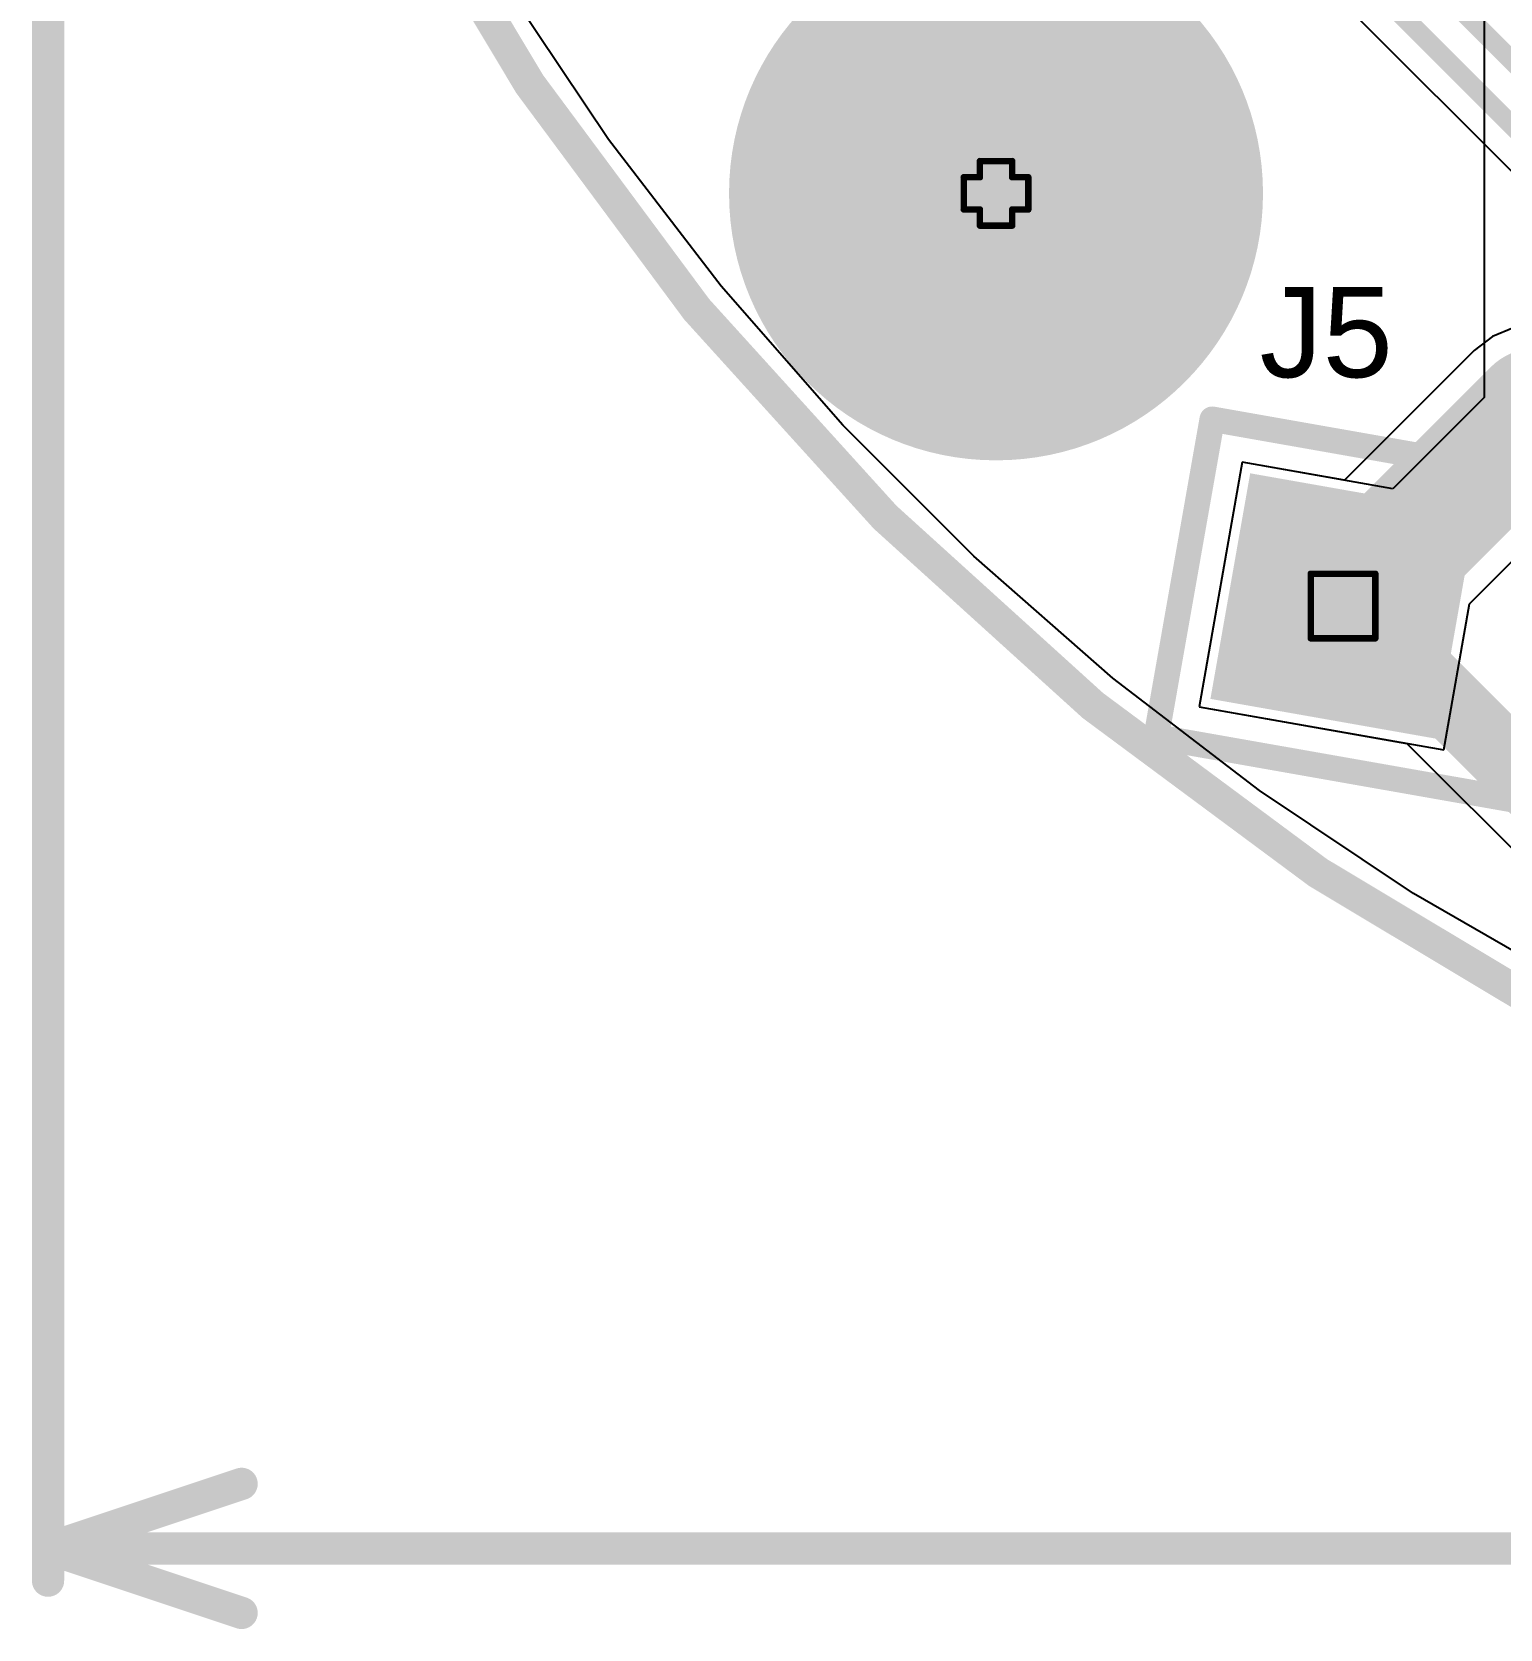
# Model space of a CAD drawing. Header units: inches. Extents: x -8 to 386, y -12 to 64.
# Drawn here: x -7.59 to 3.97, y -11.3 to 1.27 of the extents above; entities that cross this region are included whole.
import ezdxf

# ---------------------------------------------------------------- set-up
doc = ezdxf.new("R2010")
doc.units = ezdxf.units.IN
for name, color, linetype in [('Board_outline', 216, 'Continuous'), ('Bottom Layer', 5, 'Continuous'), ('Bottom Solder', 6, 'Continuous'), ('Dimension', 6, 'Continuous'), ('Drill Drawing', 1, 'Continuous'), ('Multi-Layer', 9, 'Continuous'), ('Pad Holes', 156, 'Continuous'), ('Top Layer', 1, 'Continuous'), ('Top Overlay', 2, 'Continuous'), ('Top Solder', 216, 'Continuous')]:
    doc.layers.add(name, color=color, linetype=linetype)
doc.styles.add('Arial', font='', dxfattribs={"height": 0.2})
doc.styles.get('Arial').set_extended_font_data('Arial')

msp = doc.modelspace()

# ---------------------------------------------------------------- hatches: boundary and pattern name
at = {"layer": 'Bottom Layer'}
h = msp.add_hatch(color=5, dxfattribs=at)
edge = h.paths.add_edge_path()
edge.add_arc((0, 0), 2, 0, 360)
msp.add_hatch(color=5, dxfattribs=at).paths.add_polyline_path([(2.083, -2.322), (3.659, -2.6), (3.381, -4.176), (1.805, -3.898)])
at = {"layer": 'Bottom Solder'}
h = msp.add_hatch(color=6, dxfattribs=at)
edge = h.paths.add_edge_path()
edge.add_arc((0, 0), 2.102, 0, 360)
msp.add_hatch(color=6, dxfattribs=at).paths.add_polyline_path([(2.001, -2.204), (3.776, -2.517), (3.463, -4.293), (1.688, -3.98)])
at = {"layer": 'Multi-Layer'}
h = msp.add_hatch(color=9, dxfattribs=at)
edge = h.paths.add_edge_path()
edge.add_arc((0, 0), 2, 0, 360)
msp.add_hatch(color=9, dxfattribs=at).paths.add_polyline_path([(2.083, -2.322), (3.659, -2.6), (3.381, -4.176), (1.805, -3.898)])
at = {"layer": 'Pad Holes'}
h = msp.add_hatch(color=7, dxfattribs=at)
edge = h.paths.add_edge_path()
edge.add_arc((0, 0), 1.25, 0, 360)
h = msp.add_hatch(color=7, dxfattribs=at)
edge = h.paths.add_edge_path()
edge.add_arc((2.732, -3.249), 0.475, 0, 360)
at = {"layer": 'Top Layer'}
h = msp.add_hatch(color=1, dxfattribs=at)
edge = h.paths.add_edge_path()
edge.add_arc((0, 0), 2, 0, 360)
msp.add_hatch(color=1, dxfattribs=at).paths.add_polyline_path([(2.083, -2.322), (3.659, -2.6), (3.381, -4.176), (1.805, -3.898)])
at = {"layer": 'Top Solder'}
h = msp.add_hatch(color=216, dxfattribs=at)
edge = h.paths.add_edge_path()
edge.add_arc((0, 0), 2.102, 0, 360)
msp.add_hatch(color=216, dxfattribs=at).paths.add_polyline_path([(2.001, -2.204), (3.776, -2.517), (3.463, -4.293), (1.688, -3.98)])

# ---------------------------------------------------------------- linework, layer by layer
at = {"layer": 'Board_outline'}
msp.add_lwpolyline([(37.537, 13.36, 0.254, 0.254, 1), (-7.463, 13.36, 0.254, 0.254, 1)], format="xyseb", close=True, dxfattribs=at)
at = {"layer": 'Bottom Layer'}
for p, q in [((-3.051, 0.424), (-3.86, 1.635)), ((3.844, 1.569), (3.844, -1.606)), ((-2.165, -0.731), (-3.051, 0.424)), ((-1.205, -1.826), (-2.165, -0.731)), ((3.844, -1.606), (3.125, -2.325)), ((-0.175, -2.856), (-1.205, -1.826)), ((1.939, -2.116), (1.599, -4.042)), ((3.125, -2.325), (1.939, -2.116)), ((0.92, -3.816), (-0.175, -2.856)), ((2.075, -4.702), (0.92, -3.816)), ((1.599, -4.042), (3.233, -4.33)), ((3.233, -4.33), (5.339, -6.435)), ((3.286, -5.511), (2.075, -4.702)), ((4.547, -6.24), (3.286, -5.511))]:
    msp.add_line(p, q, dxfattribs=at)
for points in [[(2.732, -3.249, 0.381, 0.381, 0), (4.219, -1.761, 0.381, 0.381, 0)], [(2.732, -3.249, 0.559, 0.559, 0), (2.811, -3.249, 0.559, 0.559, 0)], [(2.811, -3.249, 0.559, 0.559, 0), (5.759, -6.196, 0.559, 0.559, 0)]]:
    msp.add_lwpolyline(points, format="xyseb", dxfattribs=at)
for points in [[(2.592, -3.249, 0.279, 0.279, 1), (2.872, -3.249, 0.279, 0.279, 1)], [(2.671, -3.249, 0.279, 0.279, 1), (2.951, -3.249, 0.279, 0.279, 1)], [(2.671, -3.249, 0.279, 0.279, 1), (2.951, -3.249, 0.279, 0.279, 1)], [(2.637, -3.249, 0.191, 0.191, 1), (2.827, -3.249, 0.191, 0.191, 1)]]:
    msp.add_lwpolyline(points, format="xyseb", close=True, dxfattribs=at)
at = {"layer": 'Dimension'}
for points in [[(-7.463, -10.922, 0.254, 0.254, 0), (-7.463, 12.979, 0.254, 0.254, 0)], [(-7.463, -10.668, 0.254, 0.254, 0), (-5.939, -10.16, 0.254, 0.254, 0)], [(-7.463, -10.668, 0.254, 0.254, 0), (7.368, -10.668, 0.254, 0.254, 0)], [(-7.463, -10.668, 0.254, 0.254, 0), (-5.939, -11.176, 0.254, 0.254, 0)]]:
    msp.add_lwpolyline(points, format="xyseb", dxfattribs=at)
for points in [[(-6.003, -10.16, 0.127, 0.127, 1), (-5.876, -10.16, 0.127, 0.127, 1)], [(-7.527, -10.668, 0.127, 0.127, 1), (-7.4, -10.668, 0.127, 0.127, 1)], [(-7.527, -10.668, 0.127, 0.127, 1), (-7.4, -10.668, 0.127, 0.127, 1)], [(-7.527, -10.668, 0.127, 0.127, 1), (-7.4, -10.668, 0.127, 0.127, 1)], [(-7.527, -10.922, 0.127, 0.127, 1), (-7.4, -10.922, 0.127, 0.127, 1)], [(-6.003, -11.176, 0.127, 0.127, 1), (-5.876, -11.176, 0.127, 0.127, 1)]]:
    msp.add_lwpolyline(points, format="xyseb", close=True, dxfattribs=at)
at = {"layer": 'Drill Drawing'}
for points in [[(-0.127, 0.127, 0.0508, 0.0508, 0), (-0.127, 0.254, 0.0508, 0.0508, 0)], [(-0.127, 0.254, 0.0508, 0.0508, 0), (0.127, 0.254, 0.0508, 0.0508, 0)], [(0.127, 0.127, 0.0508, 0.0508, 0), (0.127, 0.254, 0.0508, 0.0508, 0)], [(-0.254, -0.127, 0.0508, 0.0508, 0), (-0.254, 0.127, 0.0508, 0.0508, 0)], [(-0.254, 0.127, 0.0508, 0.0508, 0), (-0.127, 0.127, 0.0508, 0.0508, 0)], [(0.127, 0.127, 0.0508, 0.0508, 0), (0.254, 0.127, 0.0508, 0.0508, 0)], [(0.254, -0.127, 0.0508, 0.0508, 0), (0.254, 0.127, 0.0508, 0.0508, 0)], [(-0.254, -0.127, 0.0508, 0.0508, 0), (-0.127, -0.127, 0.0508, 0.0508, 0)], [(-0.127, -0.254, 0.0508, 0.0508, 0), (-0.127, -0.127, 0.0508, 0.0508, 0)], [(0.127, -0.127, 0.0508, 0.0508, 0), (0.254, -0.127, 0.0508, 0.0508, 0)], [(0.127, -0.254, 0.0508, 0.0508, 0), (0.127, -0.127, 0.0508, 0.0508, 0)], [(-0.127, -0.254, 0.0508, 0.0508, 0), (0.127, -0.254, 0.0508, 0.0508, 0)], [(2.478, -2.995, 0.0508, 0.0508, 0), (2.986, -2.995, 0.0508, 0.0508, 0)], [(2.478, -3.503, 0.0508, 0.0508, 0), (2.478, -2.995, 0.0508, 0.0508, 0)], [(2.986, -3.503, 0.0508, 0.0508, 0), (2.986, -2.995, 0.0508, 0.0508, 0)], [(2.478, -3.503, 0.0508, 0.0508, 0), (2.986, -3.503, 0.0508, 0.0508, 0)]]:
    msp.add_lwpolyline(points, format="xyseb", dxfattribs=at)
for points in [[(-0.14, 0.254, 0.0254, 0.0254, 1), (-0.114, 0.254, 0.0254, 0.0254, 1)], [(-0.14, 0.254, 0.0254, 0.0254, 1), (-0.114, 0.254, 0.0254, 0.0254, 1)], [(0.114, 0.254, 0.0254, 0.0254, 1), (0.14, 0.254, 0.0254, 0.0254, 1)], [(0.114, 0.254, 0.0254, 0.0254, 1), (0.14, 0.254, 0.0254, 0.0254, 1)], [(-0.267, 0.127, 0.0254, 0.0254, 1), (-0.241, 0.127, 0.0254, 0.0254, 1)], [(-0.267, 0.127, 0.0254, 0.0254, 1), (-0.241, 0.127, 0.0254, 0.0254, 1)], [(-0.14, 0.127, 0.0254, 0.0254, 1), (-0.114, 0.127, 0.0254, 0.0254, 1)], [(-0.14, 0.127, 0.0254, 0.0254, 1), (-0.114, 0.127, 0.0254, 0.0254, 1)], [(0.114, 0.127, 0.0254, 0.0254, 1), (0.14, 0.127, 0.0254, 0.0254, 1)], [(0.114, 0.127, 0.0254, 0.0254, 1), (0.14, 0.127, 0.0254, 0.0254, 1)], [(0.241, 0.127, 0.0254, 0.0254, 1), (0.267, 0.127, 0.0254, 0.0254, 1)], [(0.241, 0.127, 0.0254, 0.0254, 1), (0.267, 0.127, 0.0254, 0.0254, 1)], [(-0.267, -0.127, 0.0254, 0.0254, 1), (-0.241, -0.127, 0.0254, 0.0254, 1)], [(-0.267, -0.127, 0.0254, 0.0254, 1), (-0.241, -0.127, 0.0254, 0.0254, 1)], [(-0.14, -0.127, 0.0254, 0.0254, 1), (-0.114, -0.127, 0.0254, 0.0254, 1)], [(-0.14, -0.127, 0.0254, 0.0254, 1), (-0.114, -0.127, 0.0254, 0.0254, 1)], [(0.114, -0.127, 0.0254, 0.0254, 1), (0.14, -0.127, 0.0254, 0.0254, 1)], [(0.114, -0.127, 0.0254, 0.0254, 1), (0.14, -0.127, 0.0254, 0.0254, 1)], [(0.241, -0.127, 0.0254, 0.0254, 1), (0.267, -0.127, 0.0254, 0.0254, 1)], [(0.241, -0.127, 0.0254, 0.0254, 1), (0.267, -0.127, 0.0254, 0.0254, 1)], [(-0.14, -0.254, 0.0254, 0.0254, 1), (-0.114, -0.254, 0.0254, 0.0254, 1)], [(-0.14, -0.254, 0.0254, 0.0254, 1), (-0.114, -0.254, 0.0254, 0.0254, 1)], [(0.114, -0.254, 0.0254, 0.0254, 1), (0.14, -0.254, 0.0254, 0.0254, 1)], [(0.114, -0.254, 0.0254, 0.0254, 1), (0.14, -0.254, 0.0254, 0.0254, 1)], [(2.465, -2.995, 0.0254, 0.0254, 1), (2.491, -2.995, 0.0254, 0.0254, 1)], [(2.465, -2.995, 0.0254, 0.0254, 1), (2.491, -2.995, 0.0254, 0.0254, 1)], [(2.973, -2.995, 0.0254, 0.0254, 1), (2.999, -2.995, 0.0254, 0.0254, 1)], [(2.973, -2.995, 0.0254, 0.0254, 1), (2.999, -2.995, 0.0254, 0.0254, 1)], [(2.465, -3.503, 0.0254, 0.0254, 1), (2.491, -3.503, 0.0254, 0.0254, 1)], [(2.465, -3.503, 0.0254, 0.0254, 1), (2.491, -3.503, 0.0254, 0.0254, 1)], [(2.973, -3.503, 0.0254, 0.0254, 1), (2.999, -3.503, 0.0254, 0.0254, 1)], [(2.973, -3.503, 0.0254, 0.0254, 1), (2.999, -3.503, 0.0254, 0.0254, 1)]]:
    msp.add_lwpolyline(points, format="xyseb", close=True, dxfattribs=at)
at = {"layer": 'Top Layer'}
for p, q in [((1.709, 2.522), (4.287, -0.056)), ((-3.051, 0.424), (-3.86, 1.635)), ((-2.165, -0.731), (-3.051, 0.424)), ((-1.205, -1.826), (-2.165, -0.731)), ((3.908, -1.128), (3.764, -1.238)), ((4.075, -1.059), (3.908, -1.128)), ((3.764, -1.238), (2.744, -2.258)), ((-0.175, -2.856), (-1.205, -1.826)), ((1.939, -2.116), (1.599, -4.042)), ((2.744, -2.258), (1.939, -2.116)), ((3.728, -3.231), (4.54, -2.419)), ((0.92, -3.816), (-0.175, -2.856)), ((3.525, -4.382), (3.728, -3.231)), ((2.075, -4.702), (0.92, -3.816)), ((1.599, -4.042), (3.525, -4.382)), ((3.286, -5.511), (2.075, -4.702)), ((4.547, -6.24), (3.286, -5.511))]:
    msp.add_line(p, q, dxfattribs=at)
for points in [[(1.571, 3.534, 0.152, 0.152, 0), (4.369, 0.737, 0.152, 0.152, 0)], [(1.816, 2.781, 0.152, 0.152, 0), (4.47, 0.127, 0.152, 0.152, 0)], [(-0.512, 0.571, 1.016, 1.016, 0), (-0.02, 0.079, 1.016, 1.016, 0)], [(2.732, -3.249, 1.016, 1.016, 0), (4.254, -1.727, 1.016, 1.016, 0)], [(4.254, -1.727, 1.016, 1.016, 0), (7.249, -1.727, 1.016, 1.016, 0)]]:
    msp.add_lwpolyline(points, format="xyseb", dxfattribs=at)
for points in [[(-0.766, 0.571, 0.508, 0.508, 1), (-0.258, 0.571, 0.508, 0.508, 1)], [(-0.274, 0.079, 0.508, 0.508, 1), (0.234, 0.079, 0.508, 0.508, 1)], [(4, -1.727, 0.508, 0.508, 1), (4.508, -1.727, 0.508, 0.508, 1)], [(4, -1.727, 0.508, 0.508, 1), (4.508, -1.727, 0.508, 0.508, 1)], [(2.478, -3.249, 0.508, 0.508, 1), (2.986, -3.249, 0.508, 0.508, 1)]]:
    msp.add_lwpolyline(points, format="xyseb", close=True, dxfattribs=at)
at = {"layer": 'Top Overlay'}
for points in [[(1.261, -4.279, 0.2, 0.2, 0), (1.702, -1.778, 0.2, 0.2, 0)], [(1.702, -1.778, 0.2, 0.2, 0), (21.713, -5.306, 0.2, 0.2, 0)], [(1.261, -4.279, 0.2, 0.2, 0), (21.272, -7.808, 0.2, 0.2, 0)]]:
    msp.add_lwpolyline(points, format="xyseb", dxfattribs=at)
for points in [[(1.652, -1.778, 0.1, 0.1, 1), (1.752, -1.778, 0.1, 0.1, 1)], [(1.652, -1.778, 0.1, 0.1, 1), (1.752, -1.778, 0.1, 0.1, 1)], [(1.211, -4.279, 0.1, 0.1, 1), (1.311, -4.279, 0.1, 0.1, 1)], [(1.211, -4.279, 0.1, 0.1, 1), (1.311, -4.279, 0.1, 0.1, 1)]]:
    msp.add_lwpolyline(points, format="xyseb", close=True, dxfattribs=at)

# ---------------------------------------------------------------- texts
at = {"layer": 'Top Overlay', "style": 'Arial'}
msp.add_text('J5', height=0.7112, dxfattribs=at).set_placement((2.075, -1.448))

doc.saveas('drawing.dxf')
